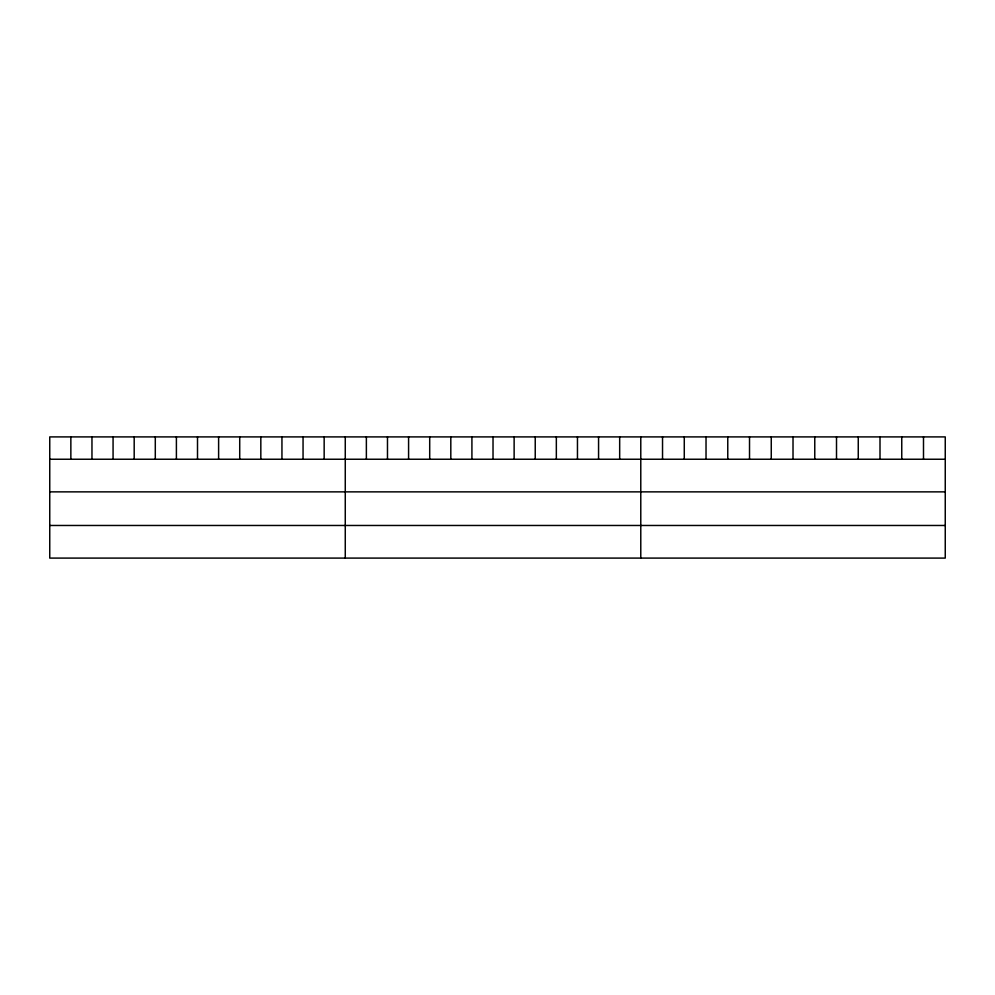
<?xml version="1.0" encoding="UTF-8"?>
<svg xmlns="http://www.w3.org/2000/svg" width="995" height="995" viewBox="0 0 995 995"><rect width="100%" height="100%" fill="white"/><g stroke="black" fill="none" stroke-linecap="round" stroke-linejoin="round"><path stroke-width="1.49" d="M945.25 459.242L945.25 558.096L49.75 558.096L49.75 436.904L945.25 436.904L945.25 459.242L49.75 459.242M49.75 491.866L945.25 491.866M49.75 525.472L945.25 525.472M923.497 436.904L923.497 459.242M901.756 436.904L901.756 459.242M880.003 436.904L880.003 459.242M858.262 436.904L858.262 459.242M836.509 436.904L836.509 459.242M814.768 436.904L814.768 459.242M793.015 436.904L793.015 459.242M771.262 436.904L771.262 459.242M749.521 436.904L749.521 459.242M727.768 436.904L727.768 459.242M706.027 436.904L706.027 459.242M684.274 436.904L684.274 459.242M662.533 436.904L662.533 459.242M640.78 436.904L640.78 558.096M619.674 436.904L619.674 459.242M598.567 436.904L598.567 459.242M577.461 436.904L577.461 459.242M556.342 436.904L556.342 459.242M535.235 436.904L535.235 459.242M514.129 436.904L514.129 459.242M493.022 436.904L493.022 459.242M471.916 436.904L471.916 459.242M450.81 436.904L450.81 459.242M429.703 436.904L429.703 459.242M408.584 436.904L408.584 459.242M387.478 436.904L387.478 459.242M366.371 436.904L366.371 459.242M345.265 436.904L345.265 558.096M324.159 436.904L324.159 459.242M303.052 436.904L303.052 459.242M281.946 436.904L281.946 459.242M260.827 436.904L260.827 459.242M239.72 436.904L239.72 459.242M218.614 436.904L218.614 459.242M197.507 436.904L197.507 459.242M176.401 436.904L176.401 459.242M155.295 436.904L155.295 459.242M134.188 436.904L134.188 459.242M113.069 436.904L113.069 459.242M91.963 436.904L91.963 459.242M70.856 436.904L70.856 459.242"/></g></svg>
